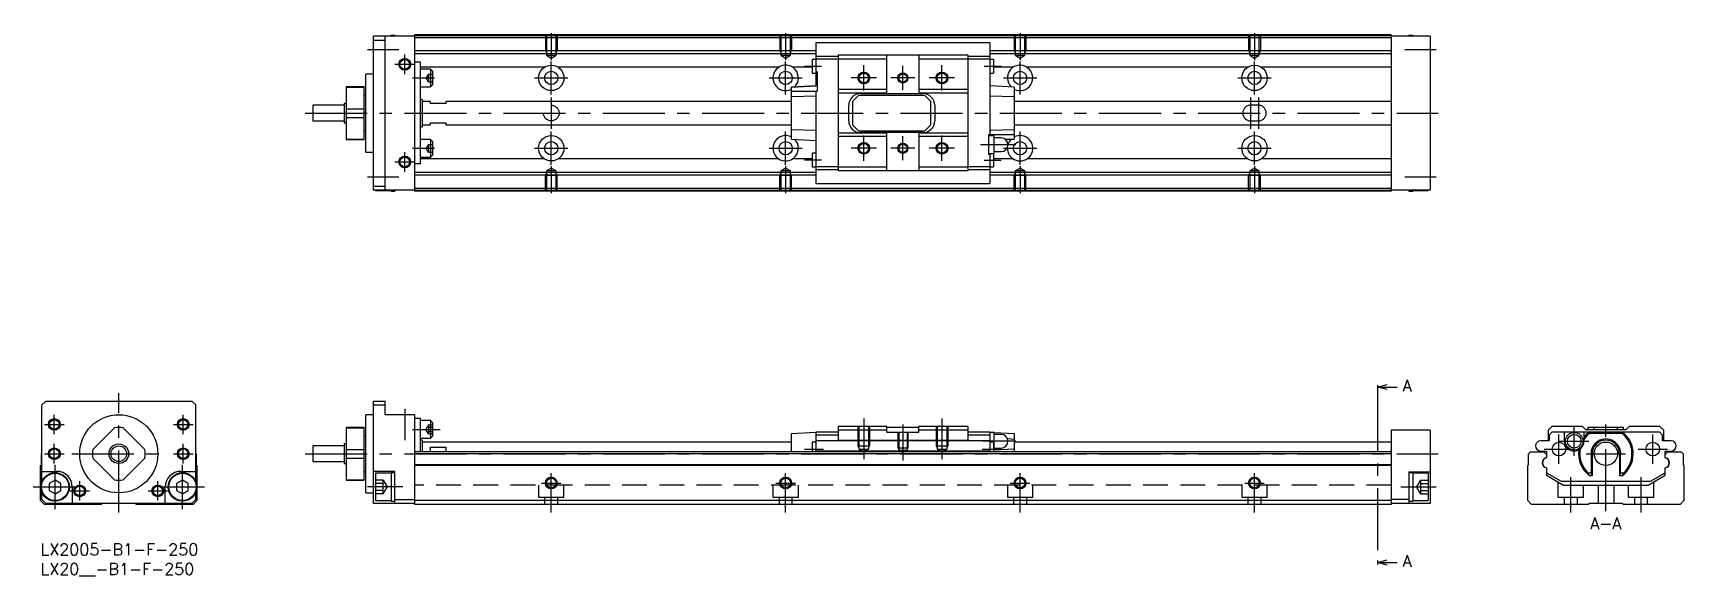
# Model space of a CAD drawing. Extents: x -2 to 421, y -8 to 131.
import ezdxf

# ---------------------------------------------------------------- set-up
doc = ezdxf.new("R2010")
doc.units = 0
doc.header["$LTSCALE"] = 0.5
doc.linetypes.add('CENTER', pattern=[50.8, 31.75, -6.35, 6.35, -6.35])
doc.linetypes.add('DASHED', pattern=[19.05, 12.7, -6.35])
for name, color, linetype in [('MSM_CENTER', 1, 'CENTER'), ('MSM_CONTINUOUS', 7, 'CONTINUOUS'), ('MSM_DASHED', 4, 'DASHED'), ('MSM_NARROW', 5, 'CONTINUOUS'), ('MSM_PART_NUMBER', 7, 'CONTINUOUS')]:
    doc.layers.add(name, color=color, linetype=linetype)
doc.styles.get("Standard").update_dxf_attribs({"font": 'txt.shx', "height": 1, "bigfont": 'bigfont.shx'})

# ---------------------------------------------------------------- blocks, each defined once
blk = doc.blocks.new('*U2')
at = {"layer": 'MSM_PART_NUMBER'}
blk.add_text('LX2005-B1-F-250', height=3, dxfattribs=at).set_placement((0, -3))
blk = doc.blocks.new('*U3')
at = {"layer": 'MSM_PART_NUMBER'}
blk.add_text('LX20__-B1-F-250', height=3, dxfattribs=at).set_placement((0, -8))

msp = doc.modelspace()

# ---------------------------------------------------------------- linework, layer by layer
at = {"layer": 'MSM_CENTER'}
for p, q in [((130.7, 130.7), (130.7, 123.79)), ((190.7, 130.7), (190.7, 123.79)), ((250.7, 130.7), (250.7, 123.79)), ((310.7, 130.7), (310.7, 123.79)), ((83.7, 126.5), (91.7, 126.5)), ((90.7, 122.7), (95.7, 122.7)), ((93.2, 120.2), (93.2, 125.2)), ((130.7, 114.95), (130.7, 123.45)), ((190.7, 114.95), (190.7, 123.45)), ((250.7, 114.95), (250.7, 123.45)), ((310.7, 114.95), (310.7, 123.45)), ((349.2, 126.5), (357.2, 126.5)), ((95.2, 119.2), (100.8, 119.2)), ((126.45, 119.2), (134.95, 119.2)), ((186.45, 119.2), (194.95, 119.2)), ((195.5, 122.2), (199.9, 122.2)), ((213.93, 119.2), (207.47, 119.2)), ((210.7, 115.97), (210.7, 122.43)), ((223.76, 119.2), (217.64, 119.2)), ((220.7, 116.14), (220.7, 122.26)), ((233.93, 119.2), (227.47, 119.2)), ((230.7, 115.97), (230.7, 122.43)), ((241.5, 122.2), (245.9, 122.2)), ((246.45, 119.2), (254.95, 119.2)), ((306.45, 119.2), (314.95, 119.2)), ((130.7, 114.2), (130.7, 106.2)), ((309.7, 114.2), (309.7, 106.2)), ((311.7, 114.2), (311.7, 106.2)), ((67.7, 110.2), (357.7, 110.2)), ((130.7, 96.95), (130.7, 105.45)), ((190.7, 96.95), (190.7, 105.45)), ((210.7, 97.97), (210.7, 104.43)), ((220.7, 98.14), (220.7, 104.26)), ((230.7, 97.97), (230.7, 104.43)), ((249.6, 102.1), (240.6, 102.1)), ((250.7, 96.95), (250.7, 105.45)), ((310.7, 96.95), (310.7, 105.45)), ((90.7, 97.7), (95.7, 97.7)), ((93.2, 95.2), (93.2, 100.2)), ((95.2, 101.2), (100.8, 101.2)), ((126.45, 101.2), (134.95, 101.2)), ((186.45, 101.2), (194.95, 101.2)), ((195.5, 98.2), (199.9, 98.2)), ((213.93, 101.2), (207.47, 101.2)), ((223.76, 101.2), (217.64, 101.2)), ((233.93, 101.2), (227.47, 101.2)), ((241.5, 98.15), (245.9, 98.15)), ((246.45, 101.2), (254.95, 101.2)), ((306.45, 101.2), (314.95, 101.2)), ((83.7, 93.9), (91.7, 93.9)), ((130.7, 96.61), (130.7, 89.7)), ((190.7, 96.61), (190.7, 89.7)), ((250.7, 96.61), (250.7, 89.7)), ((310.7, 96.61), (310.7, 89.7)), ((349.2, 93.9), (357.2, 93.9)), ((20, 8), (20, 38.5)), ((342.2, 39.58), (342.2, -4.33)), ((93.2, 34.5), (93.2, 26.5)), ((1, 30.5), (6, 30.5)), ((3.5, 28), (3.5, 33)), ((34, 30.5), (39, 30.5)), ((36.5, 28), (36.5, 33)), ((210.7, 32), (210.7, 21.6)), ((220.7, 30.5), (220.7, 21.3)), ((230.7, 32), (230.7, 21.6)), ((392.54, 22.45), (392.54, 29.95)), ((400.64, 8.3), (400.64, 31.1)), ((3.5, 20.5), (3.5, 25.5)), ((36.5, 20.5), (36.5, 25.5)), ((95.2, 29.25), (102.3, 29.25)), ((249.6, 26.2), (241, 26.2)), ((388.64, 20.45), (388.64, 27.95)), ((388.79, 26.2), (396.29, 26.2)), ((412.64, 20.45), (412.64, 27.95)), ((1, 23), (6, 23)), ((8, 23), (32, 23)), ((34, 23), (39, 23)), ((67.7, 23), (357.7, 23)), ((195.5, 24.2), (200.4, 24.2)), ((241, 24.2), (245.9, 24.2)), ((384.89, 24.2), (392.39, 24.2)), ((395.64, 23), (405.64, 23)), ((408.89, 24.2), (416.39, 24.2)), ((3.7, 8.85), (3.7, 20.15)), ((36.3, 8.85), (36.3, 20.15)), ((130.7, 8), (130.7, 18)), ((190.7, 8), (190.7, 18)), ((250.7, 8), (250.7, 18)), ((310.7, 8), (310.7, 18)), ((391.64, 8), (391.64, 17)), ((409.64, 8), (409.64, 17)), ((-1.95, 14.5), (9.35, 14.5)), ((7.5, 13.5), (12.5, 13.5)), ((10, 11), (10, 16)), ((27.5, 13.5), (32.5, 13.5)), ((30, 11), (30, 16)), ((30.65, 14.5), (41.95, 14.5)), ((92.7, 14.5), (83.7, 14.5)), ((128.2, 15.5), (133.2, 15.5)), ((188.2, 15.5), (193.2, 15.5)), ((248.2, 15.5), (253.2, 15.5)), ((308.2, 15.5), (313.2, 15.5)), ((348.2, 14.5), (357.2, 14.5))]:
    msp.add_line(p, q, dxfattribs=at)
at = {"layer": 'MSM_CONTINUOUS'}
for p, q in [((95.7, 129.9), (85.2, 129.9)), ((85.2, 90.5), (85.2, 129.9)), ((85.2, 128.9), (88.2, 128.9)), ((85.7, 129.9), (85.7, 130)), ((85.7, 130), (89.7, 130)), ((88.2, 90.5), (88.2, 129.9)), ((89.7, 129.9), (89.7, 130.15)), ((89.7, 130.15), (90.7, 130.15)), ((90.7, 129.9), (90.7, 130.15)), ((345.7, 130.2), (95.7, 130.2)), ((95.7, 130.2), (95.7, 90.2)), ((345.7, 130), (95.7, 130)), ((345.7, 129.5), (95.7, 129.5)), ((198.4, 128.2), (198.4, 117.13)), ((243, 128.2), (198.4, 128.2)), ((243, 128.2), (243, 104.6)), ((345.7, 130.2), (345.7, 90.2)), ((355.7, 129.9), (345.7, 129.9)), ((350.2, 129.9), (350.2, 130.15)), ((350.2, 130.15), (351.2, 130.15)), ((351.2, 129.9), (351.2, 130.15)), ((351.2, 130), (355.2, 130)), ((355.2, 129.9), (355.2, 130)), ((355.7, 129.9), (355.7, 90.5)), ((198.4, 126.1), (95.7, 126.1)), ((198.4, 125.4), (95.7, 125.4)), ((97.2, 123.2), (95.7, 123.2)), ((97.2, 97.2), (97.2, 123.2)), ((197.5, 123.95), (197.5, 120.45)), ((198.4, 123.95), (197.5, 123.95)), ((204.1, 124.7), (198.4, 124.7)), ((204.1, 123.99), (198.4, 123.99)), ((237.3, 125), (204.1, 125)), ((204.1, 125), (204.1, 95.4)), ((216.6, 124), (204.1, 124)), ((216.6, 115.2), (216.6, 125)), ((224.8, 125), (224.8, 115.2)), ((237.3, 124), (224.8, 124)), ((237.3, 125), (237.3, 95.4)), ((243, 124.7), (237.3, 124.7)), ((243, 123.99), (237.3, 123.99)), ((345.7, 126.1), (243, 126.1)), ((345.7, 125.4), (243, 125.4)), ((243.9, 123.95), (243, 123.95)), ((243.9, 123.95), (243.9, 120.45)), ((85.2, 120.2), (83.2, 120.2)), ((83.2, 100.2), (83.2, 120.2)), ((128.95, 121.94), (97.2, 121.94)), ((99.8, 121.45), (97.2, 121.45)), ((99.8, 121.45), (99.8, 116.95)), ((100.3, 120.95), (99.8, 121.45)), ((100.3, 120.95), (100.3, 117.45)), ((188.95, 121.94), (132.45, 121.94)), ((197.5, 121.94), (192.45, 121.94)), ((197.5, 120.45), (198.4, 120.45)), ((198.8, 120.8), (198.4, 120.8)), ((198.8, 120.8), (198.8, 115.8)), ((243, 120.45), (243.9, 120.45)), ((248.95, 121.94), (243.9, 121.94)), ((308.95, 121.94), (252.45, 121.94)), ((345.7, 121.94), (312.45, 121.94)), ((82.8, 116.95), (78.2, 116.95)), ((78.2, 116.95), (78.2, 103.45)), ((78.2, 116.86), (82.8, 116.86)), ((82.8, 103.45), (82.8, 116.95)), ((83.2, 114.7), (82.8, 114.7)), ((97.2, 116.95), (99.8, 116.95)), ((99.8, 116.95), (100.3, 117.45)), ((198.4, 117.2), (192.2, 116.88)), ((198.4, 117.13), (192.2, 116.76)), ((192.2, 103.52), (192.2, 116.88)), ((192.2, 115.8), (198.8, 115.8)), ((198.4, 114.53), (192.2, 114.39)), ((198.4, 115.8), (198.4, 92.2)), ((216.6, 116.2), (204.1, 116.2)), ((216.6, 115.3), (204.1, 115.3)), ((209.35, 114.7), (207.85, 113.2)), ((226.35, 114.7), (209.35, 114.7)), ((209.85, 115.2), (225.85, 115.2)), ((237.3, 116.2), (224.8, 116.2)), ((237.3, 115.3), (224.8, 115.3)), ((227.85, 113.2), (226.35, 114.7)), ((249.2, 116.88), (243, 117.2)), ((249.2, 114.39), (243, 114.53)), ((249.2, 116.88), (249.2, 103.52)), ((69.7, 112.2), (69.7, 108.2)), ((77.7, 112.2), (69.7, 112.2)), ((77.7, 112.7), (77.7, 107.7)), ((78.2, 112.7), (77.7, 112.7)), ((78.2, 111.32), (82.8, 111.32)), ((97.7, 113.7), (97.2, 113.7)), ((97.7, 113.7), (97.7, 106.7)), ((99.7, 113.2), (97.7, 113.2)), ((99.7, 113.2), (99.7, 112.7)), ((103.7, 112.7), (99.7, 112.7)), ((103.7, 113.2), (103.7, 112.7)), ((192.2, 113.2), (103.7, 113.2)), ((206.85, 108.2), (206.85, 112.2)), ((207.85, 113.2), (207.85, 107.2)), ((227.85, 107.2), (227.85, 113.2)), ((228.85, 112.2), (228.85, 108.2)), ((345.7, 113.2), (249.2, 113.2)), ((69.7, 108.2), (77.7, 108.2)), ((77.7, 107.7), (78.2, 107.7)), ((78.2, 109.08), (82.8, 109.08)), ((82.8, 105.7), (83.2, 105.7)), ((97.2, 106.7), (97.7, 106.7)), ((97.7, 107.2), (99.7, 107.2)), ((99.7, 107.7), (103.7, 107.7)), ((99.7, 107.7), (99.7, 107.2)), ((103.7, 107.7), (103.7, 107.2)), ((103.7, 107.2), (192.2, 107.2)), ((192.2, 106.01), (198.4, 105.87)), ((207.85, 107.2), (209.35, 105.7)), ((209.35, 105.7), (226.35, 105.7)), ((226.35, 105.7), (227.85, 107.2)), ((243, 105.87), (249.2, 106.01)), ((249.2, 107.2), (345.7, 107.2)), ((78.2, 103.54), (82.8, 103.54)), ((78.2, 103.45), (82.8, 103.45)), ((99.8, 103.45), (97.2, 103.45)), ((100.3, 102.95), (99.8, 103.45)), ((99.8, 103.45), (99.8, 98.95)), ((100.3, 102.95), (100.3, 99.45)), ((192.2, 103.52), (198.4, 103.2)), ((216.6, 105.1), (204.1, 105.1)), ((216.6, 104.2), (204.1, 104.2)), ((225.85, 105.2), (209.85, 105.2)), ((216.6, 95.4), (216.6, 105.2)), ((224.8, 105.2), (224.8, 95.4)), ((237.3, 105.1), (224.8, 105.1)), ((237.3, 104.2), (224.8, 104.2)), ((242.6, 104.6), (242.6, 99.6)), ((249.2, 104.6), (242.6, 104.6)), ((244.1, 104.35), (242.6, 104.35)), ((244.1, 99.85), (244.1, 104.35)), ((245.85, 103.85), (244.1, 103.85)), ((246.9, 103.5), (249.2, 103.64)), ((247.01, 103.41), (249.2, 103.52)), ((83.2, 100.2), (85.2, 100.2)), ((97.2, 97.2), (95.7, 97.2)), ((97.2, 98.95), (99.8, 98.95)), ((128.95, 98.46), (97.2, 98.46)), ((99.8, 98.95), (100.3, 99.45)), ((188.95, 98.46), (132.45, 98.46)), ((197.5, 98.46), (192.45, 98.46)), ((197.5, 99.95), (197.5, 96.45)), ((198.4, 99.95), (197.5, 99.95)), ((242.6, 99.85), (244.1, 99.85)), ((243, 99.6), (242.6, 99.6)), ((243, 99.85), (243, 92.2)), ((243.9, 99.85), (243.9, 96.45)), ((248.95, 98.46), (243.9, 98.46)), ((244.1, 100.35), (245.85, 100.35)), ((308.95, 98.46), (252.45, 98.46)), ((345.7, 98.46), (312.45, 98.46)), ((198.4, 95), (95.7, 95)), ((198.4, 94.3), (95.7, 94.3)), ((197.5, 96.45), (198.4, 96.45)), ((204.1, 96.41), (198.4, 96.41)), ((204.1, 95.7), (198.4, 95.7)), ((216.6, 96.4), (204.1, 96.4)), ((237.3, 95.4), (204.1, 95.4)), ((237.3, 96.4), (224.8, 96.4)), ((243, 96.41), (237.3, 96.41)), ((243, 95.7), (237.3, 95.7)), ((243, 96.45), (243.9, 96.45)), ((345.7, 95), (243, 95)), ((345.7, 94.3), (243, 94.3)), ((85.2, 91.5), (88.2, 91.5)), ((95.7, 90.5), (85.2, 90.5)), ((85.7, 90.5), (85.7, 90.4)), ((85.7, 90.4), (89.7, 90.4)), ((89.7, 90.5), (89.7, 90.25)), ((89.7, 90.25), (90.7, 90.25)), ((90.7, 90.5), (90.7, 90.25)), ((345.7, 90.9), (95.7, 90.9)), ((345.7, 90.4), (95.7, 90.4)), ((345.7, 90.2), (95.7, 90.2)), ((198.4, 92.2), (243, 92.2)), ((355.7, 90.5), (345.7, 90.5)), ((350.2, 90.5), (350.2, 90.25)), ((350.2, 90.25), (351.2, 90.25)), ((351.2, 90.5), (351.2, 90.25)), ((351.2, 90.4), (355.2, 90.4)), ((355.2, 90.5), (355.2, 90.4)), ((342.2, 40.08), (344.7, 40.75)), ((342.2, 40.58), (342.2, 39.58)), ((344.7, 39.41), (342.2, 40.08)), ((342.2, 40.08), (347.2, 40.08)), ((0.3, 35.5), (1.3, 36.5)), ((0.3, 15.83), (0.3, 35.5)), ((1.3, 36.5), (38.7, 36.5)), ((38.7, 36.5), (39.7, 35.5)), ((39.7, 15.83), (39.7, 35.5)), ((85.2, 10.3), (85.2, 36.5)), ((85.2, 36.5), (88.2, 36.5)), ((85.2, 35.5), (88.2, 35.5)), ((88.2, 33), (88.2, 36.5)), ((13.34, 24.12), (18.88, 29.66)), ((21.12, 29.66), (26.66, 24.12)), ((82.8, 29.75), (78.2, 29.75)), ((78.2, 29.75), (78.2, 16.25)), ((78.2, 29.66), (82.8, 29.66)), ((82.8, 16.25), (82.8, 29.75)), ((85.2, 33), (83.2, 33)), ((83.2, 13), (83.2, 33)), ((95.7, 33), (88.2, 33)), ((95.7, 33), (95.7, 10)), ((97.2, 32), (95.7, 32)), ((97.2, 23.5), (97.2, 32)), ((99.8, 31.5), (97.2, 31.5)), ((100.3, 31), (99.8, 31.5)), ((99.8, 31.5), (99.8, 27)), ((100.3, 31), (100.3, 27.5)), ((204.1, 30), (204.1, 26.43)), ((216.6, 30), (204.1, 30)), ((216.6, 28.5), (216.6, 30)), ((216.6, 29.8), (224.8, 29.8)), ((224.8, 28.5), (224.8, 30)), ((237.3, 30), (224.8, 30)), ((237.3, 30), (237.3, 26.43)), ((386.84, 30), (385.84, 29)), ((394.64, 30), (386.84, 30)), ((395.54, 29.1), (394.64, 30)), ((396.14, 29.1), (396.14, 29.8)), ((396.14, 29.8), (405.14, 29.8)), ((397.64, 29.1), (397.64, 29.8)), ((403.64, 29.1), (403.64, 29.8)), ((405.14, 29.1), (405.14, 29.8)), ((406.64, 30), (405.74, 29.1)), ((414.44, 30), (406.64, 30)), ((415.44, 29), (414.44, 30)), ((78.2, 25.5), (77.7, 25.5)), ((77.7, 25.5), (77.7, 20.5)), ((83.2, 27.5), (82.8, 27.5)), ((97.2, 27), (99.8, 27)), ((97.7, 26.5), (97.2, 26.5)), ((97.7, 26.5), (97.7, 23.5)), ((192.2, 26), (97.7, 26)), ((99.8, 27), (100.3, 27.5)), ((192.2, 28.2), (198.4, 28.5)), ((192.2, 23.5), (192.2, 28.2)), ((198.4, 25.95), (197.5, 25.95)), ((197.5, 25.95), (197.5, 23.5)), ((204.1, 28.5), (198.4, 28.5)), ((198.4, 28.5), (198.4, 23.5)), ((204.1, 27.79), (198.4, 27.79)), ((243, 26.3), (198.4, 26.3)), ((216.6, 29), (204.1, 29)), ((237.3, 26.43), (204.1, 26.43)), ((216.6, 28.5), (224.8, 28.5)), ((237.3, 29), (224.8, 29)), ((243, 28.5), (237.3, 28.5)), ((243, 27.79), (237.3, 27.79)), ((243, 28.5), (244.02, 28.45)), ((243, 28.5), (243, 23.5)), ((244.1, 28.45), (243, 28.45)), ((243.9, 25.95), (243, 25.95)), ((243.9, 25.95), (243.9, 23.5)), ((244.1, 28.45), (249.2, 28.2)), ((244.1, 23.95), (244.1, 28.45)), ((245.85, 27.95), (244.1, 27.95)), ((249.2, 26.63), (247.5, 26.79)), ((249.2, 28.2), (249.2, 23.5)), ((345.7, 26), (249.2, 26)), ((355.7, 29), (345.7, 29)), ((345.7, 29), (345.7, 10)), ((355.7, 29), (355.7, 10.3)), ((386.14, 26.3), (383.94, 26.3)), ((385.84, 29), (385.84, 26.43)), ((385.84, 26.43), (386.14, 26.43)), ((386.84, 28.5), (386.14, 27.79)), ((386.14, 27.79), (386.14, 26.3)), ((414.43, 28.5), (386.84, 28.5)), ((390.04, 26.2), (390.04, 28.5)), ((395.04, 28.5), (395.04, 26.2)), ((405.74, 29.1), (395.54, 29.1)), ((396.31, 28.5), (396.45, 28.2)), ((404.83, 28.2), (396.45, 28.2)), ((404.83, 28.2), (404.97, 28.5)), ((415.14, 27.79), (414.43, 28.5)), ((415.14, 26.3), (415.14, 27.79)), ((415.14, 26.43), (415.44, 26.43)), ((417.34, 26.3), (415.14, 26.3)), ((415.44, 26.43), (415.44, 29)), ((0.2, 23), (0.3, 23.1)), ((0.2, 20.2), (0.2, 23)), ((18.88, 16.34), (13.34, 21.88)), ((26.66, 21.88), (21.12, 16.34)), ((39.7, 23.1), (39.8, 23)), ((39.8, 23), (39.8, 20.2)), ((77.7, 25), (69.7, 25)), ((69.7, 25), (69.7, 21)), ((78.2, 24.12), (82.8, 24.12)), ((78.2, 21.88), (82.8, 21.88)), ((345.7, 23.5), (95.7, 23.5)), ((345.7, 23), (95.7, 23)), ((99.7, 24.66), (103.7, 24.66)), ((99.7, 24.66), (99.7, 23.5)), ((103.7, 24.66), (103.7, 23.5)), ((243, 23.7), (198.4, 23.7)), ((243.9, 23.95), (244.1, 23.95)), ((244.1, 24.45), (245.85, 24.45)), ((244.1, 24.03), (249.2, 24.23)), ((380.84, 23), (381.34, 23.5)), ((380.84, 20.2), (380.84, 23)), ((381.34, 23.5), (384.74, 23.5)), ((383.94, 23.7), (385.44, 23.7)), ((384.74, 23.5), (385.44, 22.8)), ((385.44, 23.7), (385.44, 21.96)), ((396.85, 22.68), (396.85, 18.04)), ((397.14, 23), (397.14, 17.38)), ((404.14, 23), (404.14, 17.38)), ((404.42, 18.04), (404.42, 22.68)), ((415.84, 21.96), (415.84, 23.7)), ((415.84, 23.7), (417.34, 23.7)), ((415.84, 22.8), (416.54, 23.5)), ((416.54, 23.5), (419.94, 23.5)), ((419.94, 23.5), (420.44, 23)), ((420.44, 23), (420.44, 20.2)), ((0, 20), (0.2, 20.2)), ((0, 11), (0, 20)), ((0.3, 18.5), (4.1, 18.5)), ((35.9, 18.5), (39.7, 18.5)), ((39.8, 20.2), (40, 20)), ((40, 20), (40, 11)), ((69.7, 21), (77.7, 21)), ((77.7, 20.5), (78.2, 20.5)), ((82.8, 18.5), (83.2, 18.5)), ((90.7, 18.5), (85.2, 18.5)), ((85.7, 18), (85.7, 11)), ((89.7, 18), (85.7, 18)), ((89.7, 18.15), (89.7, 10.85)), ((90.7, 18.15), (89.7, 18.15)), ((90.7, 10.3), (90.7, 18.5)), ((345.7, 20.2), (95.7, 20.2)), ((345.7, 20), (95.7, 20)), ((355.7, 18.3), (350.2, 18.3)), ((350.2, 18.3), (350.2, 10.3)), ((351.2, 18.15), (350.2, 18.15)), ((351.2, 18.15), (351.2, 10.85)), ((355.2, 18), (351.2, 18)), ((355.2, 18), (355.2, 11)), ((380.64, 20), (380.84, 20.2)), ((380.64, 11), (380.64, 20)), ((385.44, 19.44), (385.44, 17.5)), ((385.44, 18.16), (389.18, 16)), ((385.44, 17.5), (389.77, 15)), ((396.85, 18.04), (396.17, 18.04)), ((397.14, 17.38), (396.46, 17.38)), ((396.85, 18.04), (397.14, 17.38)), ((404.14, 17.38), (404.42, 18.04)), ((404.81, 17.38), (404.14, 17.38)), ((405.11, 18.04), (404.42, 18.04)), ((411.51, 15), (415.84, 17.5)), ((412.1, 16), (415.84, 18.16)), ((415.84, 17.5), (415.84, 19.44)), ((420.44, 20.2), (420.64, 20)), ((420.64, 20), (420.64, 11)), ((0.3, 11.3), (0.3, 13.17)), ((3.7, 16.23), (2.2, 15.37)), ((2.2, 15.37), (2.2, 13.63)), ((2.2, 13.63), (3.7, 12.77)), ((5.2, 15.37), (3.7, 16.23)), ((3.7, 12.77), (5.2, 13.63)), ((5.2, 13.63), (5.2, 15.37)), ((8.1, 14.5), (8.1, 10.3)), ((31.9, 10.3), (31.9, 14.5)), ((36.3, 16.23), (34.8, 15.37)), ((34.8, 15.37), (34.8, 13.63)), ((34.8, 13.63), (36.3, 12.77)), ((37.8, 15.37), (36.3, 16.23)), ((36.3, 12.77), (37.8, 13.63)), ((37.8, 13.63), (37.8, 15.37)), ((39.7, 11.3), (39.7, 13.17)), ((78.2, 16.34), (82.8, 16.34)), ((78.2, 16.25), (82.8, 16.25)), ((83.2, 13), (85.2, 13)), ((389.18, 16), (412.1, 16)), ((389.77, 15), (411.51, 15)), ((1, 10), (0, 11)), ((0.3, 11.3), (1.3, 10.3)), ((15.5, 10), (1, 10)), ((38.7, 10.3), (1.3, 10.3)), ((15.8, 10.3), (15.5, 10)), ((24.5, 10), (24.2, 10.3)), ((39, 10), (24.5, 10)), ((38.7, 10.3), (39.7, 11.3)), ((40, 11), (39, 10)), ((95.7, 10.3), (85.2, 10.3)), ((85.7, 11), (89.7, 11)), ((89.7, 10.85), (90.7, 10.85)), ((90.7, 11.3), (95.7, 11.3)), ((345.7, 11), (95.7, 11)), ((345.7, 10), (95.7, 10)), ((350.2, 11.3), (345.7, 11.3)), ((355.7, 10.3), (345.7, 10.3)), ((350.2, 10.85), (351.2, 10.85)), ((351.2, 11), (355.2, 11)), ((381.64, 10), (380.64, 11)), ((396.14, 10), (381.64, 10)), ((396.44, 10.3), (396.14, 10)), ((404.84, 10.3), (396.44, 10.3)), ((405.14, 10), (404.84, 10.3)), ((419.64, 10), (405.14, 10)), ((420.64, 11), (419.64, 10)), ((342.2, -4.83), (344.7, -4.16)), ((342.2, -4.33), (342.2, -5.33)), ((344.7, -5.5), (342.2, -4.83)), ((342.2, -4.83), (347.2, -4.83))]:
    msp.add_line(p, q, dxfattribs=at)
for centre, radius in [((93.2, 122.7), 1.23), ((130.7, 119.2), 3.25), ((130.7, 119.2), 1.7), ((190.7, 119.2), 1.7), ((210.7, 119.2), 1.23), ((220.7, 119.2), 1.06), ((230.7, 119.2), 1.23), ((250.7, 119.2), 1.7), ((310.7, 119.2), 3.25), ((310.7, 119.2), 1.7), ((130.7, 101.2), 3.25), ((130.7, 101.2), 1.7), ((190.7, 101.2), 1.7), ((210.7, 101.2), 1.23), ((220.7, 101.2), 1.06), ((230.7, 101.2), 1.23), ((250.7, 101.2), 1.7), ((310.7, 101.2), 3.25), ((310.7, 101.2), 1.7), ((93.2, 97.7), 1.23), ((3.5, 30.5), 1.23), ((20, 23), 10), ((36.5, 30.5), 1.23), ((20, 23), 2.5), ((388.64, 24.2), 1.75), ((392.54, 26.2), 2.25), ((392.54, 26.2), 1.75), ((400.64, 23), 3), ((412.64, 24.2), 1.75), ((3.5, 23), 1.23), ((20, 23), 2), ((36.5, 23), 1.23), ((3.7, 14.5), 3.65), ((3.7, 14.5), 3.5), ((36.3, 14.5), 3.65), ((36.3, 14.5), 3.5), ((10, 13.5), 1.23), ((30, 13.5), 1.23), ((130.7, 15.5), 1.23), ((190.7, 15.5), 1.23), ((250.7, 15.5), 1.23), ((310.7, 15.5), 1.23)]:
    msp.add_circle(centre, radius, dxfattribs=at)
for centre, radius, start, end in [((190.7, 119.2), 3.25, 315.393, 297.4864), ((250.7, 119.2), 3.25, 242.5136, 224.607), ((209.85, 112.2), 3, 90, 180), ((225.85, 112.2), 3, 0, 90), ((209.85, 108.2), 3, 180, 270), ((225.85, 108.2), 3, 270, 0), ((190.7, 101.2), 3.25, 62.5136, 44.607), ((245.85, 102.1), 1.75, 270, 90), ((250.7, 101.2), 3.25, 176.3645, 117.4864), ((250.7, 101.2), 3.25, 135.393, 162.6102), ((20, 23), 6.75, 80.4309, 99.5691), ((245.85, 26.2), 1.75, 270, 90), ((383.94, 25), 1.3, 90, 270), ((392.54, 26.2), 2.5, 180, 0), ((400.64, 23), 7, 128.2132, 143.1301), ((400.64, 23), 6.68, 128.8735, 147.0286), ((400.64, 23), 3.8, 355.1074, 184.8926), ((400.64, 23), 3.5, 0, 180), ((400.64, 23), 7, 306.5962, 51.7868), ((400.64, 23), 6.68, 312.0402, 51.1265), ((417.34, 25), 1.3, 270, 90), ((20, 23), 6.75, 170.4309, 189.5691), ((20, 23), 6.75, 350.4309, 9.5691), ((385.64, 20.7), 1.32, 98.7147, 261.2853), ((385.74, 20.7), 1.3, 103.3424, 256.6576), ((400.64, 23), 7, 171.8617, 233.4038), ((400.64, 23), 6.68, 169.3812, 227.9598), ((415.64, 20.7), 1.32, 278.7147, 81.2853), ((415.54, 20.7), 1.3, 283.3424, 76.6576), ((4.1, 14.5), 4, 0, 90), ((35.9, 14.5), 4, 90, 180), ((401.71, 20.13), 5.92, 200.6125, 207.6426), ((394.45, 22.42), 11.52, 334.0671, 337.6778), ((20, 23), 6.75, 260.4309, 279.5691)]:
    msp.add_arc(centre, radius, start, end, dxfattribs=at)
at = {"layer": 'MSM_DASHED'}
for p, q in [((129.2, 130.2), (129.2, 126.2)), ((129.47, 130.2), (129.47, 125)), ((131.93, 125), (131.93, 130.2)), ((132.2, 130.2), (132.2, 126.2)), ((189.2, 130.2), (189.2, 126.2)), ((189.47, 130.2), (189.47, 125)), ((191.93, 125), (191.93, 130.2)), ((192.2, 130.2), (192.2, 126.2)), ((249.2, 130.2), (249.2, 126.2)), ((249.47, 130.2), (249.47, 125)), ((251.93, 125), (251.93, 130.2)), ((252.2, 130.2), (252.2, 126.2)), ((309.2, 130.2), (309.2, 126.2)), ((309.47, 130.2), (309.47, 125)), ((311.93, 125), (311.93, 130.2)), ((312.2, 130.2), (312.2, 126.2)), ((129.2, 126.2), (132.2, 126.2)), ((129.2, 126.2), (129.47, 125.73)), ((129.47, 125), (131.93, 125)), ((129.47, 125), (130.7, 124.29)), ((130.7, 124.29), (131.93, 125)), ((132.2, 126.2), (131.93, 125.73)), ((189.2, 126.2), (192.2, 126.2)), ((189.2, 126.2), (189.47, 125.73)), ((189.47, 125), (191.93, 125)), ((189.47, 125), (190.7, 124.29)), ((190.7, 124.29), (191.93, 125)), ((192.2, 126.2), (191.93, 125.73)), ((249.2, 126.2), (252.2, 126.2)), ((249.2, 126.2), (249.47, 125.73)), ((249.47, 125), (251.93, 125)), ((249.47, 125), (250.7, 124.29)), ((250.7, 124.29), (251.93, 125)), ((252.2, 126.2), (251.93, 125.73)), ((309.2, 126.2), (312.2, 126.2)), ((309.2, 126.2), (309.47, 125.73)), ((309.47, 125), (311.93, 125)), ((309.47, 125), (310.7, 124.29)), ((310.7, 124.29), (311.93, 125)), ((312.2, 126.2), (311.93, 125.73)), ((99.3, 120.2), (98.72, 119.2)), ((99.3, 118.2), (98.72, 119.2)), ((99.3, 120.2), (100.3, 120.2)), ((99.3, 120.2), (99.3, 118.2)), ((99.3, 119.2), (100.3, 119.2)), ((99.3, 118.2), (100.3, 118.2)), ((311.7, 112.2), (309.7, 112.2)), ((309.7, 108.2), (311.7, 108.2)), ((99.3, 102.2), (98.72, 101.2)), ((99.3, 102.2), (100.3, 102.2)), ((99.3, 102.2), (99.3, 100.2)), ((99.3, 100.2), (98.72, 101.2)), ((99.3, 101.2), (100.3, 101.2)), ((99.3, 100.2), (100.3, 100.2)), ((129.2, 94.2), (129.47, 94.67)), ((132.2, 94.2), (129.2, 94.2)), ((129.2, 90.2), (129.2, 94.2)), ((130.7, 96.11), (129.47, 95.4)), ((131.93, 95.4), (129.47, 95.4)), ((129.47, 95.4), (129.47, 90.2)), ((131.93, 95.4), (130.7, 96.11)), ((131.93, 90.2), (131.93, 95.4)), ((132.2, 94.2), (131.93, 94.67)), ((132.2, 90.2), (132.2, 94.2)), ((189.2, 94.2), (189.47, 94.67)), ((192.2, 94.2), (189.2, 94.2)), ((189.2, 90.2), (189.2, 94.2)), ((190.7, 96.11), (189.47, 95.4)), ((191.93, 95.4), (189.47, 95.4)), ((189.47, 95.4), (189.47, 90.2)), ((191.93, 95.4), (190.7, 96.11)), ((191.93, 90.2), (191.93, 95.4)), ((192.2, 94.2), (191.93, 94.67)), ((192.2, 90.2), (192.2, 94.2)), ((249.2, 94.2), (249.47, 94.67)), ((252.2, 94.2), (249.2, 94.2)), ((249.2, 90.2), (249.2, 94.2)), ((250.7, 96.11), (249.47, 95.4)), ((251.93, 95.4), (249.47, 95.4)), ((249.47, 95.4), (249.47, 90.2)), ((251.93, 95.4), (250.7, 96.11)), ((251.93, 90.2), (251.93, 95.4)), ((252.2, 94.2), (251.93, 94.67)), ((252.2, 90.2), (252.2, 94.2)), ((309.2, 94.2), (309.47, 94.67)), ((312.2, 94.2), (309.2, 94.2)), ((309.2, 90.2), (309.2, 94.2)), ((310.7, 96.11), (309.47, 95.4)), ((309.47, 95.4), (309.47, 90.2)), ((311.93, 95.4), (309.47, 95.4)), ((311.93, 95.4), (310.7, 96.11)), ((311.93, 90.2), (311.93, 95.4)), ((312.2, 94.2), (311.93, 94.67)), ((312.2, 90.2), (312.2, 94.2)), ((99.3, 30.4), (98.63, 29.25)), ((99.3, 30.4), (100.3, 30.4)), ((99.3, 30.4), (99.3, 28.1)), ((99.3, 29.83), (100.3, 29.83)), ((209.2, 30), (209.2, 25)), ((209.47, 30), (209.47, 24.21)), ((211.93, 30), (211.93, 24.21)), ((212.2, 30), (212.2, 25)), ((229.2, 30), (229.2, 25)), ((229.47, 30), (229.47, 24.21)), ((231.93, 30), (231.93, 24.21)), ((232.2, 30), (232.2, 25)), ((99.3, 28.1), (98.63, 29.25)), ((99.3, 28.67), (100.3, 28.67)), ((99.3, 28.1), (100.3, 28.1)), ((219.4, 28.5), (219.4, 24.5)), ((219.64, 28.5), (219.64, 23.91)), ((221.76, 28.5), (221.76, 23.91)), ((222, 28.5), (222, 24.5)), ((209.2, 25), (212.2, 25)), ((209.2, 25), (209.47, 24.53)), ((209.47, 24.21), (211.93, 24.21)), ((209.47, 24.21), (210.7, 23.5)), ((211.93, 24.21), (210.7, 23.5)), ((212.2, 25), (211.93, 24.53)), ((219.4, 24.5), (222, 24.5)), ((219.4, 24.5), (219.64, 24.08)), ((219.64, 23.91), (221.76, 23.91)), ((219.64, 23.91), (220.7, 23.3)), ((221.76, 23.91), (220.7, 23.3)), ((222, 24.5), (221.76, 24.08)), ((229.2, 25), (232.2, 25)), ((229.2, 25), (229.47, 24.53)), ((229.47, 24.21), (231.93, 24.21)), ((229.47, 24.21), (230.7, 23.5)), ((231.93, 24.21), (230.7, 23.5)), ((232.2, 25), (231.93, 24.53)), ((87.7, 16.23), (85.7, 16.23)), ((87.7, 15.37), (85.7, 15.37)), ((87.7, 13.63), (85.7, 13.63)), ((87.7, 12.77), (85.7, 12.77)), ((87.7, 12.77), (87.7, 16.23)), ((87.7, 16.23), (88.7, 14.5)), ((87.7, 12.77), (88.7, 14.5)), ((345.7, 15), (95.7, 15)), ((127.45, 15), (127.45, 11.8)), ((133.95, 11.8), (133.95, 15)), ((187.45, 15), (187.45, 11.8)), ((193.95, 11.8), (193.95, 15)), ((247.45, 15), (247.45, 11.8)), ((253.95, 11.8), (253.95, 15)), ((307.45, 15), (307.45, 11.8)), ((313.95, 11.8), (313.95, 15)), ((353.2, 16.23), (352.2, 14.5)), ((353.2, 12.77), (352.2, 14.5)), ((353.2, 16.23), (355.2, 16.23)), ((353.2, 16.23), (353.2, 12.77)), ((353.2, 15.37), (355.2, 15.37)), ((353.2, 13.63), (355.2, 13.63)), ((353.2, 12.77), (355.2, 12.77)), ((388.39, 15.8), (388.39, 11.8)), ((394.89, 11.8), (394.89, 15)), ((398.64, 15), (398.64, 10.3)), ((402.64, 15), (402.64, 10.3)), ((406.39, 15), (406.39, 11.8)), ((412.89, 11.8), (412.89, 15.8)), ((133.95, 11.8), (127.45, 11.8)), ((129, 11.8), (129, 10)), ((132.4, 10), (132.4, 11.8)), ((193.95, 11.8), (187.45, 11.8)), ((189, 11.8), (189, 10)), ((192.4, 10), (192.4, 11.8)), ((253.95, 11.8), (247.45, 11.8)), ((249, 11.8), (249, 10)), ((252.4, 10), (252.4, 11.8)), ((313.95, 11.8), (307.45, 11.8)), ((309, 11.8), (309, 10)), ((312.4, 10), (312.4, 11.8)), ((394.89, 11.8), (388.39, 11.8)), ((389.94, 11.8), (389.94, 10)), ((393.34, 10), (393.34, 11.8)), ((412.89, 11.8), (406.39, 11.8)), ((407.94, 11.8), (407.94, 10)), ((411.34, 10), (411.34, 11.8))]:
    msp.add_line(p, q, dxfattribs=at)
msp.add_circle((130.7, 110.2), 2, dxfattribs=at)
for centre, start, end in [((309.7, 110.2), 90, 270), ((311.7, 110.2), 270, 90)]:
    msp.add_arc(centre, 2, start, end, dxfattribs=at)
at = {"layer": 'MSM_NARROW'}
for centre, radius in [((93.2, 122.7), 1.5), ((210.7, 119.2), 1.5), ((220.7, 119.2), 1.3), ((230.7, 119.2), 1.5), ((210.7, 101.2), 1.5), ((220.7, 101.2), 1.3), ((230.7, 101.2), 1.5), ((93.2, 97.7), 1.5), ((3.5, 30.5), 1.5), ((36.5, 30.5), 1.5), ((3.5, 23), 1.5), ((36.5, 23), 1.5), ((130.7, 15.5), 1.5), ((190.7, 15.5), 1.5), ((250.7, 15.5), 1.5), ((310.7, 15.5), 1.5), ((10, 13.5), 1.5), ((30, 13.5), 1.5)]:
    msp.add_circle(centre, radius, dxfattribs=at)

# ---------------------------------------------------------------- block references
at = {"layer": 'MSM_CONTINUOUS'}
for name in ['*U2', '*U3']:
    msp.add_blockref(name, (0, 0), dxfattribs=at)

# ---------------------------------------------------------------- texts
at = {"layer": 'MSM_PART_NUMBER'}
for s, p in [('A', (348.62, 38.95)), ('A-A', (396.65, 3.66)), ('A', (348.62, -5.96))]:
    msp.add_text(s, height=3, dxfattribs=at).set_placement(p)

doc.saveas('drawing.dxf')
